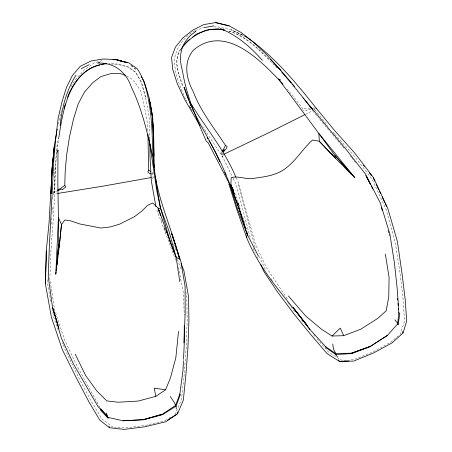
<?xml version="1.0" encoding="UTF-8"?>
<svg xmlns="http://www.w3.org/2000/svg" width="452" height="452" viewBox="0 0 452 452"><rect width="100%" height="100%" fill="white"/><g stroke="black" fill="none" stroke-linecap="round" stroke-linejoin="round"><path stroke-width="0.34" stroke-dasharray="2.26 1.69" d="M47.776 279.698L47.652 283.896L50.895 301.778M56.918 151.375L55.438 167.506L54.698 192.58L53.212 220.446L51.014 249.092L49.833 278.912L54.782 310.58L64.896 340.735L77.569 367.041L100.338 408.201M51.805 217.819L51.443 224.746M51.969 213.655L52.212 207.411M52.539 199.095L52.647 196.321M183.427 361.357L183.489 359.967M302.484 109.311L302.518 108.604L294.393 97.7L287.399 89.304M55.438 167.506L53.98 192.71L55.065 167.579L57.031 145.827L58.381 137.589M56.986 150.674L58.929 136.984M221.231 152.002L221.005 153.477L232.803 177.647M58.246 124.249L61.63 109.35M400.071 334.576L404.495 321.253L403.207 300.326L400.043 273.319L395.206 242.317L386.127 209.57L372.052 179.167L352.82 154.188L335.034 134.526M174.935 414.665L181.427 399.805L184.128 375.137L186.145 348.108L187.156 321.315L186.834 297.439L185.84 291.913M71.128 86.62L74.947 80.202L84.191 70.054L94.163 62.986L104.254 59.896M153.714 176.901L152.386 178.698L152.527 177.314L153.104 176.585M180.811 49.381C172.839 60.455 178.992 74.399 182.902 85.829L183.732 87.705M180.63 49.099C172.873 60.336 178.399 74.473 182.529 86.027L182.902 85.829M398.483 335.864L390.562 342.311L373.171 351.82L354.119 359.532L349.989 359.905M314.021 109.633L315.123 108.768L312.326 109.017M194.603 30.753C184.529 36.781 176.873 46.477 174.619 58.133C173.839 73.501 180.365 87.801 186.749 101.401M53.647 193.693L52.941 194.213L57.11 193.541M166.568 419.603L164.771 420.665L144.826 425.541L125.21 427.982L114.418 427.321M168.958 418.19L171.348 416.784M52.861 193.315L56.912 191.151M305.416 114.362L312.891 110.621M53.353 192.089L56.477 190.535M195.258 30.527L203.078 27.843M110.729 64.048L117.452 64.353L128.159 67.162L135.786 72.563L141.267 82.592L145.629 97.864L146.103 97.785L141.685 82.473L135.803 72.286L128.153 66.794L117.102 63.964L108.813 63.653M310.931 109.141L307.19 109.661L306.631 110.87L302.976 110.514M312.846 108.141L314.761 107.892M310.253 108.469L307.529 108.802L302.518 108.604M343.802 360.464L347.243 360.154M213.802 26.911L217.864 26.888L231.079 29.792L245.052 36.448M223.164 153.962L221.949 153.821L221.796 152.742M223.486 155.059L221.553 154.567L222.859 157.076L202.767 126.882M152.087 173.201L153.177 173.591M126.583 75.896C133.374 78.699 137.312 85.411 140.855 91.485C143.606 104.791 147.708 118.034 147.838 131.718M243.266 35.222L231.079 29.792L244.396 36.137M152.149 172.285L154.522 173.54M150.934 173.732L153.019 174.856L151.912 173.472M342.43 360.589L328.728 352.249L316.733 338.441M314.756 109.683L327.519 125.379M113.068 427.236L101.926 418.936L91.118 401.082L78.428 377.154L64.822 348.984L63.455 345.057M130.956 65.393L136.82 70.037M131.023 65.45L136.527 69.817M269.07 59.167C257.211 47.55 244.572 35.013 227.983 30.877C248.662 36.781 262.9 54.178 277.743 68.681M333.164 132.459L334.565 134.012M313.507 334.729L314.891 336.316M344.04 148.358L318.332 117.74M312.598 110.689L317.892 117.198M301.71 320.265L303.885 322.943M350.323 155.883L351.611 157.522M352.04 158.07L353.763 160.251M354.193 160.799L355.481 162.432M287.636 302.106L288.896 303.789M289.32 304.349L290.579 306.032M290.998 306.592L295.625 312.761M287.252 298.812L266.352 267.454L255.335 243.978L238.255 182.105L236.136 177.76M271.076 278.703L272.635 281.02M189.738 106.853L191.953 110.361M192.405 111.045L189.134 105.841L190.247 107.644M233.108 178.269L236.147 184.506L250.617 238.944M259.256 256.521L265.804 270.482M253.126 248.436L255.177 252.804M256.934 256.55L257.815 258.425M237.814 202.417L239.357 206.355L237.905 202.473M173.489 243.984L175.777 249.866M177.399 259.476L181.467 269.934M175.738 260.228L156.245 208.587M178.478 267.341L183.58 294.179L184.19 315.287M237.984 202.869L239.21 206.174L235.023 193.693M165.398 230.955L166.11 232.893M161.432 219.638L162.144 221.593M164.274 227.458L164.986 229.413M58.206 330L53.641 316.914L52.392 310.032M62.54 342.435L63.223 344.401M164.302 227.684L164.946 229.65M239.566 207.01L241.035 211.587M242.933 217.48L244.826 223.367M387.997 230.526L389.375 235.243M388.036 230.599L389.573 235.916M238.255 184.043L255.205 247.6M145.629 97.864L149.058 116.079L149.889 139.312M246.295 227.949L246.487 229.243"/><path stroke-width="0.68" d="M184.258 325.785L184.218 344.633L183.523 359.267M181.122 263.589L183.919 270.782L188.535 296.608L188.942 320.869L187.93 347.661L185.913 374.691L183.342 400.076L177.692 413.495L165.777 421.761L144.821 426.801L124.193 429.4L109.531 427.75L99.852 420.185L88.993 401.997L76.224 377.686L62.28 349.565L51.353 317.061L45.324 283.37L46.138 252.301L49.031 222.926L52.166 168.353L54.15 146.945L56.76 131.775M57.534 190.851L61.257 189.06L62.319 189.75L65.952 186.772L64.76 185.365L65.184 171.703L66.619 155.256L69.501 136.871L73.518 119.051L78.236 103.796L84.496 92.05L92.807 82.648L100.869 76.591L110.463 73.716L120.418 73.501L125.351 75.416M245.572 228.096L230.893 184.693L231.17 177.63C238.26 175.619 245.312 179.45 252.561 178.512C261.098 177.269 269.771 176.399 277.771 172.924C293.026 166.404 300.665 150.572 312.564 140.03L319.31 141.278L335.344 158.155L354.775 177.608L318.886 133.532L278.404 78.914L280.647 80.01M183.947 342.87L185.145 313.332L185.094 286.489L180.93 261.561L171.63 233.379M45.324 283.37L46.68 250.979M51.748 177.523L51.014 193.738L52.076 168.212L54.364 146.408L52.166 168.353L51.816 176.11M57.737 255.12L58.59 244.685L58.421 217.621L61.483 224.52L59.155 247.323L55.794 274.132L58.421 217.621L57.828 182.636L58.003 150.075L57.41 152.081M183.427 361.357L182.998 370.42L179.845 393.929L175.557 405.393L162.415 414.224L143.307 419.778L123.057 420.784L108.039 417.394L100.683 408.811L100.587 410.246L108.243 418.433L106.373 412.97M316.208 108.819L316.236 108.226C295.269 81.75 273.29 55.319 245.187 36.081M56.59 269.036L56.703 267.646M56.935 264.861L57.161 262.081M57.336 259.99L57.619 256.51M55.794 274.132L55.997 272.031M56.127 270.624L58.59 244.685L59.155 247.323L61.483 224.52L64.947 219.971L70.845 220.915L79.931 223.989L100.852 228.045L110.593 226.898L119.639 224.141L134.639 216.576L141.702 211.191L147.697 205.304L152.719 202.959L158.251 208.146L174.54 253.951M178.517 331.378L175.834 357.747L170.46 377.9L165.596 389.771L155.838 396.331L138.233 401.065L118.079 402.223L106.87 400.935L96.813 390.986L85.614 375.471L75.218 354.204M398.828 312.552L397.681 323.881L398.167 324.835L399.76 313.66L398.828 312.552L398.438 308.366M60.15 125.667C61.805 107.915 66.45 90.293 76.049 75.111M58.929 136.984C63.15 108.356 70.207 68.071 105.356 63.8L106.7 63.862M56.997 130.396L57.234 129.018M147.962 134.447L148.623 170.28L147.86 172.105L149.296 173.302L150.934 173.732M297.857 313.569L307.631 326.039C285.54 297.817 260.273 271.194 246.606 237.503L247.25 234.43L246.871 231.836M260.742 264.669L264.262 272.16L277.692 292.218L293.664 313.524L310.626 334.429L327.095 353.667L339.316 361.312L353.707 361.091L373.674 352.916L391.986 342.944L403.054 332.983L406.676 321.123L405.241 299.896L401.896 272.545L397.364 241.385L387.799 208.44L373.375 177.455L354.504 152.748L334.751 130.684L316.236 108.226M63.924 108.542L65.427 103.915M67.58 97.304L68.653 93.993M176.28 409.015L176.099 406.088L180.308 394.607L179.845 393.929M282.958 84.123C261.776 61.67 225.966 23.244 193.71 49.839C183.009 61.794 186.179 78.784 193.27 91.7C200.711 111.435 214.146 127.916 225.48 145.465L223.503 149.25L221.988 151.081M69.003 93.394C75.235 80.654 85.287 67.851 99.903 64.918M181.258 48.844C190.721 35.38 207.954 25.724 224.554 30.188M183.698 45.471L187.201 41.33L189.953 39.2M295.309 310.315L293.178 307.603L309.908 329.446L325.813 346.803L325.864 347.616L335.802 354.526L351.746 353.588L370.346 346.481L387.347 335.457L397.681 323.881L397.285 322.677L394.856 319.835M222.164 151.748L224.384 149.493L223.237 152.188L226.525 148.369L227.147 146.51L225.48 145.465M288.32 295.93L305.563 315.863L321.389 329.175L332.056 336.028L340.277 328.101L343.706 335.678L360.719 329.237L377.81 318.372L386.217 310.75L388.76 296.732L389.076 277.5L385.37 254.075M64.76 185.365L60.511 188.552L57.63 189.97M192.705 37.064L196.558 34.081L207.089 29.939M387.347 335.457L370.273 346.356L351.526 353.17L335.813 353.656L325.813 346.803M143.307 419.778L162.534 414.676L176.099 406.088M167.246 420.326L176.574 414.58L177.692 413.495L177.201 411.93M81.337 68.625L89.084 64.704M304.789 114.672L268.657 132.769L223.695 154.335M99.604 62.144L97.615 63.105C113.983 62.257 126.294 71.924 131.362 87.18C142.346 109.531 147.527 133.984 153.172 158.076L153.2 160.726L156.776 186.727L160.454 207.886L170.783 243.566M158.2 208.943L160.454 207.886L156.81 190.755L148.804 137.289M370.346 346.481L351.526 353.17L351.746 353.588M213.706 25.894L203.773 27.679M101.265 64.568L105.361 63.523L106.745 63.574M151.149 177.557L103.672 186.038L57.805 193.428M294.574 86.575L280.765 70.359L266.301 54.336L253.527 42.335L241.232 32.567L229.113 25.849L215.677 22.6L203.931 24.555L192.902 30.03L182.828 37.962L175.336 47.245L171.568 57.517L172.704 69.337L177.195 83.479L184.676 99.429L200.146 125.944M195.128 31.307L195.835 31.397C181.715 40.544 177.647 54.941 182.438 70.693C186.32 95.315 196.337 118.243 206.146 140.973L208.27 142.945L230.232 185.36L231.514 185.218M207.762 29.883L218.446 28.99L224.576 30.199M349.108 360.928L340.961 361.504L339.316 361.312L338.52 359.848M123.057 420.784L143.239 419.654L162.415 414.224L162.534 414.676M332.056 336.028L343.706 335.678M112.938 59.692L117.622 59.817L122.893 61.647M165.596 389.771L154.194 388.178L155.838 396.331M229.113 25.849L215.677 22.6M220.339 28.527C236.944 35.216 250.679 47.053 262.369 60.382M175.223 255.646L176.167 257.38L179.585 259.143C172.551 231.147 160.042 204.728 155.273 176.161M148.623 170.28L150.765 171.421M353.843 176.783L354.775 177.608L334.955 155.46L318.886 133.532L319.31 141.278L332.582 155.285L331.237 153.262L335.344 158.155L334.955 155.46L346.006 168.15M106.954 415.529L98.14 406.806L73.569 364.137L61.415 338.282L52.494 307.247L48.245 276.285L49.364 246.069L53.799 160.641L55.5 140.623L58.195 118L62.043 101.711L66.404 87.581L72.365 75.495L80.36 66.286L91.084 60.992L103.231 58.98L115.955 59.557L127.34 62.738L117 60.009L128.521 62.698L137.171 68.619C145.617 80.993 148.064 96.033 150.25 110.542C152.861 129.498 151.945 148.674 154.177 167.664M281.63 72.015L291.286 83.14M270.149 59.127L271.076 60.11M273.872 63.06L278.991 68.467M271.652 60.726L280.765 70.359M346.927 169.206L348.769 171.319M350.611 173.438L351.532 174.495M292.201 84.208L312.388 109.282L304.84 100.039M310.049 106.186L346.656 150.087L365.346 173.907L380.386 203.129L389.861 234.017L394.404 262.832L397.155 288.223L398.737 309.756M303.066 97.864L303.953 98.954M365.798 175.534L370.702 184.783M296.156 311.4L297.004 312.485M363.493 165.279L364.34 166.37M369.437 172.93L371.555 175.664M294.777 309.626L309.908 329.446M170.234 396.466L174.291 402.489L175.557 405.393M335.802 354.526L337.435 356.984M191.512 104.514C206.344 128.701 224.96 150.669 235.831 177.139M335.813 353.656L333.525 349.102L332.734 344M141.227 76.721L141.934 77.863M142.64 78.998L144.047 81.275L149.064 97.355L152.358 115.622L153.403 135.713L154.313 167.991M207.253 137.781L207.96 138.967M209.027 140.758C223.503 164.517 232.294 191.021 242.131 216.881M402.257 331.519L403.054 332.983M188.829 99.773L184.23 87.372C191.942 113.994 208.892 136.504 219.74 161.788M230.232 185.36L237.289 208.299L247.25 234.43L258.487 256.239M371.324 186.038L372.877 189.179M366.657 176.625L370.64 184.738M224.825 172.461L226.017 174.969M373.256 177.851L374.725 181.015M376.194 184.179L378.838 189.868M379.426 191.134L380.601 193.665M382.07 196.829L384.708 202.524M385.296 203.79L386.471 206.315M230.893 184.693L234.481 193.885M232.334 187.586L233.062 189.529M189.315 101.078L191.495 106.949M166.15 230.379L176.167 257.38L179.777 281.652M232.351 187.642L233.571 190.953M160.454 207.886L168.782 230.413L176.167 257.38M246.606 237.503L236.989 209.96L228.876 183.992M159.449 212.66L158.115 208.643L158.545 209.96M238.532 207.01L247.25 234.43M109.034 426.185L109.531 427.75M58.935 328.31L52.494 307.247L56.184 319.163M158.251 208.146L160.556 215.531M171.619 233.379L179.585 259.143M56.59 320.491L58.025 325.124M381.318 207.338L382.279 210.66M149.375 99.649C153.833 117.673 153.917 136.363 153.81 154.821L153.861 156.211L153.403 135.713L152.358 115.622M149.437 100.344L152.832 119.379L152.431 116.887M155.883 206.547L151.318 180.71L149.968 156.126L149.911 144.216M397.528 298.586L397.658 299.987M397.98 303.478L398.178 305.569M154.358 169.766L154.533 171.867M154.364 169.376L154.443 171.461L154.347 169.381M154.369 169.41L154.437 171.477"/></g></svg>
